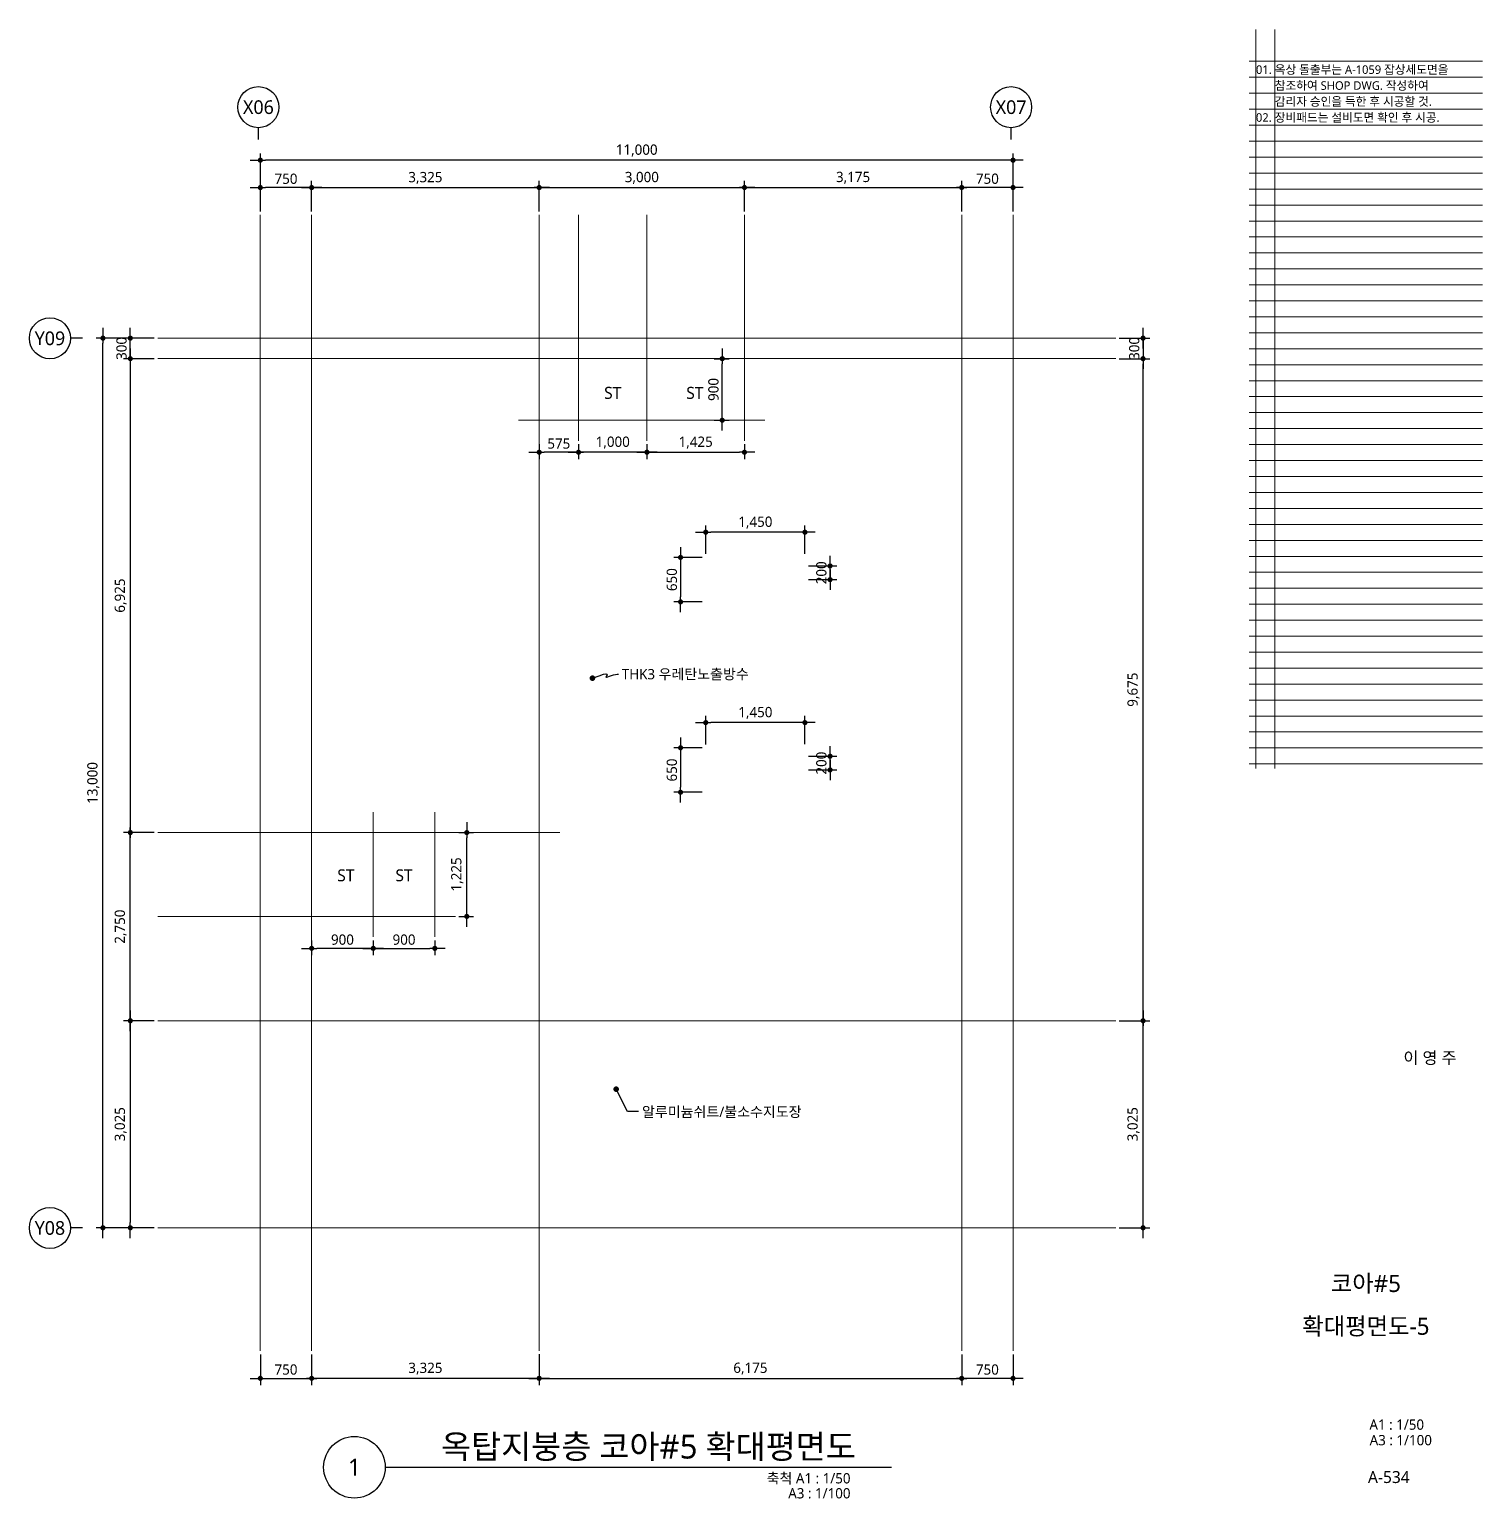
# Model space of a CAD drawing. Header units: millimetres. Extents: x 3320976 to 3527701, y 1183647 to 1243117.
# Drawn here: x 3506464 to 3527701, y 1221647 to 1243117 of the extents above; entities that cross this region are included whole.
import ezdxf
from ezdxf.enums import TextEntityAlignment as Align

# ---------------------------------------------------------------- set-up
doc = ezdxf.new("R2010")
doc.units = ezdxf.units.MM
doc.header["$MEASUREMENT"] = 0
doc.linetypes.add('CEN', pattern=[62, 60, -1, 0, -1])
doc.layers.get('0').update_dxf_attribs({"linetype": 'CONTINUOUS'})
for name, color, linetype, lineweight in [('A-AXIS-BUBL', 7, 'CONTINUOUS', 25), ('A-BORD-TEXT', 3, 'CONTINUOUS', 25), ('A-CNTL', 1, 'CEN', 15), ('A-DIMS', 7, 'CONTINUOUS', 25), ('A-MKXS-LEAD', 7, 'CONTINUOUS', 25), ('A-MKXS-TEXT1', 3, 'CONTINUOUS', 25), ('A-MKXX-NAME', 3, 'CONTINUOUS', 25), ('A-XXXX-SYMB', 7, 'CONTINUOUS', 25), ('A-XXXX-TXT1', 3, 'CONTINUOUS', 25), ('A-XXXX-TXT2', 3, 'CONTINUOUS', 25)]:
    doc.layers.add(name, color=color, linetype=linetype, lineweight=lineweight)
doc.layers.add('A-XXXX-NPLT', color=144, linetype='CONTINUOUS', lineweight=15, plot=False)
doc.styles.add('HY울릉도L', font='')
doc.styles.add('맑은 고딕', font='malgun.ttf')
doc.styles.add('맑은고딕', font='malgun.ttf')
doc.styles.get('HY울릉도L').set_extended_font_data('HYwulM')
doc.dimstyles.new('CDIM', dxfattribs={"dimtxt": 3, "dimasz": 1.5, "dimexe": 2, "dimexo": 1, "dimgap": 1, "dimtad": 1, "dimdec": 0, "dimrnd": 0.5, "dimzin": 0, "dimdsep": 32, "dimlunit": 6, "dimtxsty": 'HY울릉도L', "dimblk1": '_CIDOT', "dimblk2": '_CIDOT', "dimsah": 1, "dimcen": 5.5, "dimclrd": 2, "dimclre": 2, "dimclrt": 7, "dimadec": 0, "dimazin": 0, "dimtfac": 1, "dimtdec": 0, "dimtix": 1, "dimtmove": 2, "dimatfit": 1, "dimldrblk": '_CIDOT', "dimfxl": 1, "dimtolj": 1, "dimtzin": 0, "dimlwd": -1, "dimarcsym": 0})

# ---------------------------------------------------------------- blocks, each defined once
blk = doc.blocks.new('_CIDOT')
at = {"color": 0, "linetype": 'ByBlock'}
blk.add_line((2, 0), (-1, 0), dxfattribs=at)
at = {"color": 0, "linetype": 'ByBlock', "const_width": 0.5}
blk.add_lwpolyline([(-0.25, 0, 1), (0.25, 0, 1)], format="xyb", close=True, dxfattribs=at)
blk = doc.blocks.new('*D534')
at = {"layer": 'A-DIMS', "lineweight": -2, "transparency": 16777216}
for p, q in [((3511489, 1229805), (3511489, 1229588)), ((3512389, 1229805), (3512389, 1229588))]:
    blk.add_line(p, q, dxfattribs=at)
at = {"layer": 'A-DIMS', "transparency": 16777216}
blk.add_line((3511564, 1229688), (3512314, 1229688), dxfattribs=at)
at = {"layer": 'A-DIMS', "transparency": 16777216, "xscale": 75, "yscale": 75, "zscale": 75, "rotation": 180}
blk.add_blockref('_CIDOT', (3511489, 1229688), dxfattribs=at)
at = {"layer": 'A-DIMS', "transparency": 16777216, "xscale": 75, "yscale": 75, "zscale": 75}
blk.add_blockref('_CIDOT', (3512389, 1229688), dxfattribs=at)
at = {"layer": 'A-DIMS', "color": 3, "transparency": 16777216, "insert": (3511939, 1229815), "char_height": 150, "attachment_point": 5, "style": '맑은고딕'}
blk.add_mtext('\\A1;900', dxfattribs=at)
blk = doc.blocks.new('*D535')
at = {"layer": 'A-DIMS', "lineweight": -2, "transparency": 16777216}
for p, q in [((3510589, 1229805), (3510589, 1229588)), ((3511489, 1229805), (3511489, 1229588))]:
    blk.add_line(p, q, dxfattribs=at)
at = {"layer": 'A-DIMS', "transparency": 16777216}
blk.add_line((3511414, 1229688), (3510664, 1229688), dxfattribs=at)
at = {"layer": 'A-DIMS', "transparency": 16777216, "xscale": 75, "yscale": 75, "zscale": 75, "rotation": 180}
blk.add_blockref('_CIDOT', (3510589, 1229688), dxfattribs=at)
at = {"layer": 'A-DIMS', "transparency": 16777216, "xscale": 75, "yscale": 75, "zscale": 75}
blk.add_blockref('_CIDOT', (3511489, 1229688), dxfattribs=at)
at = {"layer": 'A-DIMS', "color": 3, "transparency": 16777216, "insert": (3511039, 1229815), "char_height": 150, "attachment_point": 5, "style": '맑은고딕'}
blk.add_mtext('\\A1;900', dxfattribs=at)
blk = doc.blocks.new('*D536')
at = {"layer": 'A-DIMS', "lineweight": -2, "transparency": 16777216}
for p, q in [((3512739, 1231380), (3512956, 1231380)), ((3512739, 1230155), (3512956, 1230155))]:
    blk.add_line(p, q, dxfattribs=at)
at = {"layer": 'A-DIMS', "transparency": 16777216}
blk.add_line((3512856, 1230230), (3512856, 1231305), dxfattribs=at)
at = {"layer": 'A-DIMS', "transparency": 16777216, "xscale": 75, "yscale": 75, "zscale": 75}
for p, rotation in [((3512856, 1231380), 90), ((3512856, 1230155), 270)]:
    blk.add_blockref('_CIDOT', p, dxfattribs=dict(at, rotation=rotation))
at = {"layer": 'A-DIMS', "color": 3, "transparency": 16777216, "insert": (3512716, 1230768), "char_height": 150, "attachment_point": 5, "rotation": 90, "style": '맑은고딕'}
blk.add_mtext('\\A1;1,225', dxfattribs=at)
blk = doc.blocks.new('*D537')
at = {"layer": 'A-DIMS', "lineweight": -2, "transparency": 16777216}
for p, q in [((3515489, 1237055), (3515489, 1236838)), ((3516914, 1237055), (3516914, 1236838))]:
    blk.add_line(p, q, dxfattribs=at)
at = {"layer": 'A-DIMS', "transparency": 16777216}
blk.add_line((3515564, 1236938), (3516839, 1236938), dxfattribs=at)
at = {"layer": 'A-DIMS', "transparency": 16777216, "xscale": 75, "yscale": 75, "zscale": 75, "rotation": 180}
blk.add_blockref('_CIDOT', (3515489, 1236938), dxfattribs=at)
at = {"layer": 'A-DIMS', "transparency": 16777216, "xscale": 75, "yscale": 75, "zscale": 75}
blk.add_blockref('_CIDOT', (3516914, 1236938), dxfattribs=at)
at = {"layer": 'A-DIMS', "color": 3, "transparency": 16777216, "insert": (3516201, 1237078), "char_height": 150, "attachment_point": 5, "style": '맑은고딕'}
blk.add_mtext('\\A1;1,425', dxfattribs=at)
blk = doc.blocks.new('*D538')
at = {"layer": 'A-DIMS', "lineweight": -2, "transparency": 16777216}
for p, q in [((3514489, 1237055), (3514489, 1236838)), ((3515489, 1237055), (3515489, 1236838))]:
    blk.add_line(p, q, dxfattribs=at)
at = {"layer": 'A-DIMS', "transparency": 16777216}
blk.add_line((3515414, 1236938), (3514564, 1236938), dxfattribs=at)
at = {"layer": 'A-DIMS', "transparency": 16777216, "xscale": 75, "yscale": 75, "zscale": 75, "rotation": 180}
blk.add_blockref('_CIDOT', (3514489, 1236938), dxfattribs=at)
at = {"layer": 'A-DIMS', "transparency": 16777216, "xscale": 75, "yscale": 75, "zscale": 75}
blk.add_blockref('_CIDOT', (3515489, 1236938), dxfattribs=at)
at = {"layer": 'A-DIMS', "color": 3, "transparency": 16777216, "insert": (3514989, 1237078), "char_height": 150, "attachment_point": 5, "style": '맑은고딕'}
blk.add_mtext('\\A1;1,000', dxfattribs=at)
blk = doc.blocks.new('*D539')
at = {"layer": 'A-DIMS', "lineweight": -2, "transparency": 16777216}
for p, q in [((3513914, 1237055), (3513914, 1236838)), ((3514489, 1237055), (3514489, 1236838))]:
    blk.add_line(p, q, dxfattribs=at)
at = {"layer": 'A-DIMS', "transparency": 16777216}
blk.add_line((3514414, 1236938), (3513989, 1236938), dxfattribs=at)
at = {"layer": 'A-DIMS', "transparency": 16777216, "xscale": 75, "yscale": 75, "zscale": 75, "rotation": 180}
blk.add_blockref('_CIDOT', (3513914, 1236938), dxfattribs=at)
at = {"layer": 'A-DIMS', "transparency": 16777216, "xscale": 75, "yscale": 75, "zscale": 75}
blk.add_blockref('_CIDOT', (3514489, 1236938), dxfattribs=at)
at = {"layer": 'A-DIMS', "color": 3, "transparency": 16777216, "insert": (3514201, 1237064), "char_height": 150, "attachment_point": 5, "style": '맑은고딕'}
blk.add_mtext('\\A1;575', dxfattribs=at)
blk = doc.blocks.new('*D540')
at = {"layer": 'A-DIMS', "lineweight": -2, "transparency": 16777216}
for p, q in [((3516471, 1238305), (3516689, 1238305)), ((3516471, 1237405), (3516689, 1237405))]:
    blk.add_line(p, q, dxfattribs=at)
at = {"layer": 'A-DIMS', "transparency": 16777216}
blk.add_line((3516589, 1237480), (3516589, 1238230), dxfattribs=at)
at = {"layer": 'A-DIMS', "transparency": 16777216, "xscale": 75, "yscale": 75, "zscale": 75}
for p, rotation in [((3516589, 1238305), 90), ((3516589, 1237405), 270)]:
    blk.add_blockref('_CIDOT', p, dxfattribs=dict(at, rotation=rotation))
at = {"layer": 'A-DIMS', "color": 3, "transparency": 16777216, "insert": (3516461, 1237855), "char_height": 150, "attachment_point": 5, "rotation": 90, "style": '맑은고딕'}
blk.add_mtext('\\A1;900', dxfattribs=at)
blk = doc.blocks.new('*D548')
at = {"layer": 'A-DIMS', "lineweight": -2, "transparency": 16777216}
for p, q in [((3509839, 1240455), (3509839, 1241305)), ((3520839, 1240455), (3520839, 1241305))]:
    blk.add_line(p, q, dxfattribs=at)
at = {"layer": 'A-DIMS', "transparency": 16777216}
blk.add_line((3520764, 1241205), (3509914, 1241205), dxfattribs=at)
at = {"layer": 'A-DIMS', "transparency": 16777216, "xscale": 75, "yscale": 75, "zscale": 75, "rotation": 180}
blk.add_blockref('_CIDOT', (3509839, 1241205), dxfattribs=at)
at = {"layer": 'A-DIMS', "transparency": 16777216, "xscale": 75, "yscale": 75, "zscale": 75}
blk.add_blockref('_CIDOT', (3520839, 1241205), dxfattribs=at)
at = {"layer": 'A-DIMS', "color": 3, "transparency": 16777216, "insert": (3515339, 1241346), "char_height": 150, "attachment_point": 5, "style": '맑은고딕'}
blk.add_mtext('\\A1;11,000', dxfattribs=at)
blk = doc.blocks.new('*D549')
at = {"layer": 'A-DIMS', "lineweight": -2, "transparency": 16777216}
for p, q in [((3509839, 1240455), (3509839, 1240905)), ((3510589, 1240455), (3510589, 1240905))]:
    blk.add_line(p, q, dxfattribs=at)
at = {"layer": 'A-DIMS', "transparency": 16777216}
blk.add_line((3510514, 1240805), (3509914, 1240805), dxfattribs=at)
at = {"layer": 'A-DIMS', "transparency": 16777216, "xscale": 75, "yscale": 75, "zscale": 75, "rotation": 180}
blk.add_blockref('_CIDOT', (3509839, 1240805), dxfattribs=at)
at = {"layer": 'A-DIMS', "transparency": 16777216, "xscale": 75, "yscale": 75, "zscale": 75}
blk.add_blockref('_CIDOT', (3510589, 1240805), dxfattribs=at)
at = {"layer": 'A-DIMS', "color": 3, "transparency": 16777216, "insert": (3510214, 1240933), "char_height": 150, "attachment_point": 5, "style": '맑은고딕'}
blk.add_mtext('\\A1;750', dxfattribs=at)
blk = doc.blocks.new('*D550')
at = {"layer": 'A-DIMS', "lineweight": -2, "transparency": 16777216}
for p, q in [((3508289, 1238605), (3507439, 1238605)), ((3508289, 1225605), (3507439, 1225605))]:
    blk.add_line(p, q, dxfattribs=at)
at = {"layer": 'A-DIMS', "transparency": 16777216}
blk.add_line((3507539, 1225680), (3507539, 1238530), dxfattribs=at)
at = {"layer": 'A-DIMS', "transparency": 16777216, "xscale": 75, "yscale": 75, "zscale": 75}
for p, rotation in [((3507539, 1238605), 90), ((3507539, 1225605), 270)]:
    blk.add_blockref('_CIDOT', p, dxfattribs=dict(at, rotation=rotation))
at = {"layer": 'A-DIMS', "color": 3, "transparency": 16777216, "insert": (3507398, 1232105), "char_height": 150, "attachment_point": 5, "rotation": 90, "style": '맑은고딕'}
blk.add_mtext('\\A1;13,000', dxfattribs=at)
blk = doc.blocks.new('*D551')
at = {"layer": 'A-DIMS', "lineweight": -2, "transparency": 16777216}
for p, q in [((3508289, 1238605), (3507839, 1238605)), ((3508289, 1238305), (3507839, 1238305))]:
    blk.add_line(p, q, dxfattribs=at)
at = {"layer": 'A-DIMS', "transparency": 16777216}
for p, q in [((3507939, 1238680), (3507939, 1238755)), ((3507939, 1238305), (3507939, 1238605)), ((3507939, 1238230), (3507939, 1238155))]:
    blk.add_line(p, q, dxfattribs=at)
at = {"layer": 'A-DIMS', "transparency": 16777216, "xscale": 75, "yscale": 75, "zscale": 75}
for p, rotation in [((3507939, 1238605), 270), ((3507939, 1238305), 90)]:
    blk.add_blockref('_CIDOT', p, dxfattribs=dict(at, rotation=rotation))
at = {"layer": 'A-DIMS', "color": 3, "transparency": 16777216, "insert": (3507811, 1238455), "char_height": 150, "attachment_point": 5, "rotation": 90, "style": '맑은고딕'}
blk.add_mtext('\\A1;300', dxfattribs=at)
blk = doc.blocks.new('*D552')
at = {"layer": 'A-DIMS', "lineweight": -2, "transparency": 16777216}
for p, q in [((3522389, 1238305), (3522839, 1238305)), ((3522389, 1228630), (3522839, 1228630))]:
    blk.add_line(p, q, dxfattribs=at)
at = {"layer": 'A-DIMS', "transparency": 16777216}
blk.add_line((3522739, 1228705), (3522739, 1238230), dxfattribs=at)
at = {"layer": 'A-DIMS', "transparency": 16777216, "xscale": 75, "yscale": 75, "zscale": 75}
for p, rotation in [((3522739, 1238305), 90), ((3522739, 1228630), 270)]:
    blk.add_blockref('_CIDOT', p, dxfattribs=dict(at, rotation=rotation))
at = {"layer": 'A-DIMS', "color": 3, "transparency": 16777216, "insert": (3522599, 1233468), "char_height": 150, "attachment_point": 5, "rotation": 90, "style": '맑은고딕'}
blk.add_mtext('\\A1;9,675', dxfattribs=at)
blk = doc.blocks.new('*D553')
at = {"layer": 'A-DIMS', "lineweight": -2, "transparency": 16777216}
for p, q in [((3522389, 1228630), (3522839, 1228630)), ((3522389, 1225605), (3522839, 1225605))]:
    blk.add_line(p, q, dxfattribs=at)
at = {"layer": 'A-DIMS', "transparency": 16777216}
blk.add_line((3522739, 1225680), (3522739, 1228555), dxfattribs=at)
at = {"layer": 'A-DIMS', "transparency": 16777216, "xscale": 75, "yscale": 75, "zscale": 75}
for p, rotation in [((3522739, 1228630), 90), ((3522739, 1225605), 270)]:
    blk.add_blockref('_CIDOT', p, dxfattribs=dict(at, rotation=rotation))
at = {"layer": 'A-DIMS', "color": 3, "transparency": 16777216, "insert": (3522599, 1227118), "char_height": 150, "attachment_point": 5, "rotation": 90, "style": '맑은고딕'}
blk.add_mtext('\\A1;3,025', dxfattribs=at)
blk = doc.blocks.new('*D554')
at = {"layer": 'A-DIMS', "lineweight": -2, "transparency": 16777216}
for p, q in [((3520089, 1223755), (3520089, 1223305)), ((3520839, 1223755), (3520839, 1223305))]:
    blk.add_line(p, q, dxfattribs=at)
at = {"layer": 'A-DIMS', "transparency": 16777216}
blk.add_line((3520764, 1223405), (3520164, 1223405), dxfattribs=at)
at = {"layer": 'A-DIMS', "transparency": 16777216, "xscale": 75, "yscale": 75, "zscale": 75, "rotation": 180}
blk.add_blockref('_CIDOT', (3520089, 1223405), dxfattribs=at)
at = {"layer": 'A-DIMS', "transparency": 16777216, "xscale": 75, "yscale": 75, "zscale": 75}
blk.add_blockref('_CIDOT', (3520839, 1223405), dxfattribs=at)
at = {"layer": 'A-DIMS', "color": 3, "transparency": 16777216, "insert": (3520464, 1223533), "char_height": 150, "attachment_point": 5, "style": '맑은고딕'}
blk.add_mtext('\\A1;750', dxfattribs=at)
blk = doc.blocks.new('*D555')
at = {"layer": 'A-DIMS', "lineweight": -2, "transparency": 16777216}
for p, q in [((3509839, 1223755), (3509839, 1223305)), ((3510589, 1223755), (3510589, 1223305))]:
    blk.add_line(p, q, dxfattribs=at)
at = {"layer": 'A-DIMS', "transparency": 16777216}
blk.add_line((3509914, 1223405), (3510514, 1223405), dxfattribs=at)
at = {"layer": 'A-DIMS', "transparency": 16777216, "xscale": 75, "yscale": 75, "zscale": 75, "rotation": 180}
blk.add_blockref('_CIDOT', (3509839, 1223405), dxfattribs=at)
at = {"layer": 'A-DIMS', "transparency": 16777216, "xscale": 75, "yscale": 75, "zscale": 75}
blk.add_blockref('_CIDOT', (3510589, 1223405), dxfattribs=at)
at = {"layer": 'A-DIMS', "color": 3, "transparency": 16777216, "insert": (3510214, 1223533), "char_height": 150, "attachment_point": 5, "style": '맑은고딕'}
blk.add_mtext('\\A1;750', dxfattribs=at)
blk = doc.blocks.new('*D556')
at = {"layer": 'A-DIMS', "lineweight": -2, "transparency": 16777216}
for p, q in [((3510589, 1223755), (3510589, 1223305)), ((3513914, 1223756), (3513914, 1223305))]:
    blk.add_line(p, q, dxfattribs=at)
at = {"layer": 'A-DIMS', "transparency": 16777216}
blk.add_line((3513839, 1223405), (3510664, 1223405), dxfattribs=at)
at = {"layer": 'A-DIMS', "transparency": 16777216, "xscale": 75, "yscale": 75, "zscale": 75, "rotation": 180}
blk.add_blockref('_CIDOT', (3510589, 1223405), dxfattribs=at)
at = {"layer": 'A-DIMS', "transparency": 16777216, "xscale": 75, "yscale": 75, "zscale": 75}
blk.add_blockref('_CIDOT', (3513914, 1223405), dxfattribs=at)
at = {"layer": 'A-DIMS', "color": 3, "transparency": 16777216, "insert": (3512251, 1223545), "char_height": 150, "attachment_point": 5, "style": '맑은고딕'}
blk.add_mtext('\\A1;3,325', dxfattribs=at)
blk = doc.blocks.new('*D557')
at = {"layer": 'A-DIMS', "lineweight": -2, "transparency": 16777216}
for p, q in [((3522389, 1238605), (3522839, 1238605)), ((3522389, 1238305), (3522839, 1238305))]:
    blk.add_line(p, q, dxfattribs=at)
at = {"layer": 'A-DIMS', "transparency": 16777216}
for p, q in [((3522739, 1238680), (3522739, 1238755)), ((3522739, 1238605), (3522739, 1238305)), ((3522739, 1238230), (3522739, 1238155))]:
    blk.add_line(p, q, dxfattribs=at)
at = {"layer": 'A-DIMS', "transparency": 16777216, "xscale": 75, "yscale": 75, "zscale": 75}
for p, rotation in [((3522739, 1238605), 270), ((3522739, 1238305), 90)]:
    blk.add_blockref('_CIDOT', p, dxfattribs=dict(at, rotation=rotation))
at = {"layer": 'A-DIMS', "color": 3, "transparency": 16777216, "insert": (3522611, 1238455), "char_height": 150, "attachment_point": 5, "rotation": 90, "style": '맑은고딕'}
blk.add_mtext('\\A1;300', dxfattribs=at)
blk = doc.blocks.new('*D558')
at = {"layer": 'A-DIMS', "lineweight": -2, "transparency": 16777216}
for p, q in [((3520089, 1240455), (3520089, 1240906)), ((3520839, 1240455), (3520839, 1240906))]:
    blk.add_line(p, q, dxfattribs=at)
at = {"layer": 'A-DIMS', "transparency": 16777216}
blk.add_line((3520764, 1240806), (3520164, 1240806), dxfattribs=at)
at = {"layer": 'A-DIMS', "transparency": 16777216, "xscale": 75, "yscale": 75, "zscale": 75, "rotation": 180}
blk.add_blockref('_CIDOT', (3520089, 1240806), dxfattribs=at)
at = {"layer": 'A-DIMS', "transparency": 16777216, "xscale": 75, "yscale": 75, "zscale": 75}
blk.add_blockref('_CIDOT', (3520839, 1240806), dxfattribs=at)
at = {"layer": 'A-DIMS', "color": 3, "transparency": 16777216, "insert": (3520464, 1240934), "char_height": 150, "attachment_point": 5, "style": '맑은고딕'}
blk.add_mtext('\\A1;750', dxfattribs=at)
blk = doc.blocks.new('*D559')
at = {"layer": 'A-DIMS', "lineweight": -2, "transparency": 16777216}
for p, q in [((3516914, 1240455), (3516914, 1240906)), ((3520089, 1240455), (3520089, 1240906))]:
    blk.add_line(p, q, dxfattribs=at)
at = {"layer": 'A-DIMS', "transparency": 16777216}
blk.add_line((3516989, 1240806), (3520014, 1240806), dxfattribs=at)
at = {"layer": 'A-DIMS', "transparency": 16777216, "xscale": 75, "yscale": 75, "zscale": 75, "rotation": 180}
blk.add_blockref('_CIDOT', (3516914, 1240806), dxfattribs=at)
at = {"layer": 'A-DIMS', "transparency": 16777216, "xscale": 75, "yscale": 75, "zscale": 75}
blk.add_blockref('_CIDOT', (3520089, 1240806), dxfattribs=at)
at = {"layer": 'A-DIMS', "color": 3, "transparency": 16777216, "insert": (3518501, 1240947), "char_height": 150, "attachment_point": 5, "style": '맑은고딕'}
blk.add_mtext('\\A1;3,175', dxfattribs=at)
blk = doc.blocks.new('*D560')
at = {"layer": 'A-DIMS', "lineweight": -2, "transparency": 16777216}
for p, q in [((3510589, 1240455), (3510589, 1240905)), ((3513914, 1240455), (3513914, 1240905))]:
    blk.add_line(p, q, dxfattribs=at)
at = {"layer": 'A-DIMS', "transparency": 16777216}
blk.add_line((3510664, 1240805), (3513839, 1240805), dxfattribs=at)
at = {"layer": 'A-DIMS', "transparency": 16777216, "xscale": 75, "yscale": 75, "zscale": 75, "rotation": 180}
blk.add_blockref('_CIDOT', (3510589, 1240805), dxfattribs=at)
at = {"layer": 'A-DIMS', "transparency": 16777216, "xscale": 75, "yscale": 75, "zscale": 75}
blk.add_blockref('_CIDOT', (3513914, 1240805), dxfattribs=at)
at = {"layer": 'A-DIMS', "color": 3, "transparency": 16777216, "insert": (3512251, 1240945), "char_height": 150, "attachment_point": 5, "style": '맑은고딕'}
blk.add_mtext('\\A1;3,325', dxfattribs=at)
blk = doc.blocks.new('*D561')
at = {"layer": 'A-DIMS', "lineweight": -2, "transparency": 16777216}
for p, q in [((3513914, 1240455), (3513914, 1240906)), ((3516914, 1240456), (3516914, 1240906))]:
    blk.add_line(p, q, dxfattribs=at)
at = {"layer": 'A-DIMS', "transparency": 16777216}
blk.add_line((3513989, 1240806), (3516839, 1240806), dxfattribs=at)
at = {"layer": 'A-DIMS', "transparency": 16777216, "xscale": 75, "yscale": 75, "zscale": 75, "rotation": 180}
blk.add_blockref('_CIDOT', (3513914, 1240806), dxfattribs=at)
at = {"layer": 'A-DIMS', "transparency": 16777216, "xscale": 75, "yscale": 75, "zscale": 75}
blk.add_blockref('_CIDOT', (3516914, 1240806), dxfattribs=at)
at = {"layer": 'A-DIMS', "color": 3, "transparency": 16777216, "insert": (3515414, 1240946), "char_height": 150, "attachment_point": 5, "style": '맑은고딕'}
blk.add_mtext('\\A1;3,000', dxfattribs=at)
blk = doc.blocks.new('*D562')
at = {"layer": 'A-DIMS', "lineweight": -2, "transparency": 16777216}
for p, q in [((3508289, 1238305), (3507839, 1238305)), ((3508289, 1231380), (3507839, 1231380))]:
    blk.add_line(p, q, dxfattribs=at)
at = {"layer": 'A-DIMS', "transparency": 16777216}
blk.add_line((3507939, 1238230), (3507939, 1231455), dxfattribs=at)
at = {"layer": 'A-DIMS', "transparency": 16777216, "xscale": 75, "yscale": 75, "zscale": 75}
for p, rotation in [((3507939, 1238305), 90), ((3507939, 1231380), 270)]:
    blk.add_blockref('_CIDOT', p, dxfattribs=dict(at, rotation=rotation))
at = {"layer": 'A-DIMS', "color": 3, "transparency": 16777216, "insert": (3507799, 1234843), "char_height": 150, "attachment_point": 5, "rotation": 90, "style": '맑은고딕'}
blk.add_mtext('\\A1;6,925', dxfattribs=at)
blk = doc.blocks.new('*D563')
at = {"layer": 'A-DIMS', "lineweight": -2, "transparency": 16777216}
for p, q in [((3508289, 1228630), (3507839, 1228630)), ((3508289, 1225605), (3507839, 1225605))]:
    blk.add_line(p, q, dxfattribs=at)
at = {"layer": 'A-DIMS', "transparency": 16777216}
blk.add_line((3507939, 1228555), (3507939, 1225680), dxfattribs=at)
at = {"layer": 'A-DIMS', "transparency": 16777216, "xscale": 75, "yscale": 75, "zscale": 75}
for p, rotation in [((3507939, 1228630), 90), ((3507939, 1225605), 270)]:
    blk.add_blockref('_CIDOT', p, dxfattribs=dict(at, rotation=rotation))
at = {"layer": 'A-DIMS', "color": 3, "transparency": 16777216, "insert": (3507799, 1227118), "char_height": 150, "attachment_point": 5, "rotation": 90, "style": '맑은고딕'}
blk.add_mtext('\\A1;3,025', dxfattribs=at)
blk = doc.blocks.new('*D564')
at = {"layer": 'A-DIMS', "lineweight": -2, "transparency": 16777216}
for p, q in [((3508289, 1231380), (3507839, 1231380)), ((3508289, 1228630), (3507839, 1228630))]:
    blk.add_line(p, q, dxfattribs=at)
at = {"layer": 'A-DIMS', "transparency": 16777216}
blk.add_line((3507939, 1228705), (3507939, 1231305), dxfattribs=at)
at = {"layer": 'A-DIMS', "transparency": 16777216, "xscale": 75, "yscale": 75, "zscale": 75}
for p, rotation in [((3507939, 1231380), 90), ((3507939, 1228630), 270)]:
    blk.add_blockref('_CIDOT', p, dxfattribs=dict(at, rotation=rotation))
at = {"layer": 'A-DIMS', "color": 3, "transparency": 16777216, "insert": (3507799, 1230005), "char_height": 150, "attachment_point": 5, "rotation": 90, "style": '맑은고딕'}
blk.add_mtext('\\A1;2,750', dxfattribs=at)
blk = doc.blocks.new('*D565')
at = {"layer": 'A-DIMS', "lineweight": -2, "transparency": 16777216}
for p, q in [((3513914, 1223756), (3513914, 1223305)), ((3520089, 1223755), (3520089, 1223305))]:
    blk.add_line(p, q, dxfattribs=at)
at = {"layer": 'A-DIMS', "transparency": 16777216}
blk.add_line((3513989, 1223405), (3520014, 1223405), dxfattribs=at)
at = {"layer": 'A-DIMS', "transparency": 16777216, "xscale": 75, "yscale": 75, "zscale": 75, "rotation": 180}
blk.add_blockref('_CIDOT', (3513914, 1223405), dxfattribs=at)
at = {"layer": 'A-DIMS', "transparency": 16777216, "xscale": 75, "yscale": 75, "zscale": 75}
blk.add_blockref('_CIDOT', (3520089, 1223405), dxfattribs=at)
at = {"layer": 'A-DIMS', "color": 3, "transparency": 16777216, "insert": (3517001, 1223546), "char_height": 150, "attachment_point": 5, "style": '맑은고딕'}
blk.add_mtext('\\A1;6,175', dxfattribs=at)
blk = doc.blocks.new('*D616')
at = {"layer": 'A-DIMS', "lineweight": -2, "transparency": 16777216}
for p, q in [((3516348, 1235451), (3516348, 1235869)), ((3517798, 1235451), (3517798, 1235869))]:
    blk.add_line(p, q, dxfattribs=at)
at = {"layer": 'A-DIMS', "transparency": 16777216}
blk.add_line((3517723, 1235769), (3516423, 1235769), dxfattribs=at)
at = {"layer": 'A-DIMS', "transparency": 16777216, "xscale": 75, "yscale": 75, "zscale": 75, "rotation": 180}
blk.add_blockref('_CIDOT', (3516348, 1235769), dxfattribs=at)
at = {"layer": 'A-DIMS', "transparency": 16777216, "xscale": 75, "yscale": 75, "zscale": 75}
blk.add_blockref('_CIDOT', (3517798, 1235769), dxfattribs=at)
at = {"layer": 'A-DIMS', "color": 3, "transparency": 16777216, "insert": (3517073, 1235909), "char_height": 150, "attachment_point": 5, "style": '맑은고딕'}
blk.add_mtext('\\A1;1,450', dxfattribs=at)
blk = doc.blocks.new('*D617')
at = {"layer": 'A-DIMS', "lineweight": -2, "transparency": 16777216}
for p, q in [((3516298, 1235401), (3515880, 1235401)), ((3516298, 1234751), (3515880, 1234751))]:
    blk.add_line(p, q, dxfattribs=at)
at = {"layer": 'A-DIMS', "transparency": 16777216}
blk.add_line((3515980, 1235326), (3515980, 1234826), dxfattribs=at)
at = {"layer": 'A-DIMS', "transparency": 16777216, "xscale": 75, "yscale": 75, "zscale": 75}
for p, rotation in [((3515980, 1235401), 90), ((3515980, 1234751), 270)]:
    blk.add_blockref('_CIDOT', p, dxfattribs=dict(at, rotation=rotation))
at = {"layer": 'A-DIMS', "color": 3, "transparency": 16777216, "insert": (3515853, 1235076), "char_height": 150, "attachment_point": 5, "rotation": 90, "style": '맑은고딕'}
blk.add_mtext('\\A1;650', dxfattribs=at)
blk = doc.blocks.new('*D618')
at = {"layer": 'A-DIMS', "transparency": 16777216}
for p, q in [((3518165, 1235351), (3518165, 1235426)), ((3518165, 1235076), (3518165, 1235276)), ((3518165, 1235001), (3518165, 1234926))]:
    blk.add_line(p, q, dxfattribs=at)
at = {"layer": 'A-DIMS', "lineweight": -2, "transparency": 16777216}
for p, q in [((3517848, 1235276), (3518265, 1235276)), ((3517848, 1235076), (3518265, 1235076))]:
    blk.add_line(p, q, dxfattribs=at)
at = {"layer": 'A-DIMS', "transparency": 16777216, "xscale": 75, "yscale": 75, "zscale": 75}
for p, rotation in [((3518165, 1235276), 270), ((3518165, 1235076), 90)]:
    blk.add_blockref('_CIDOT', p, dxfattribs=dict(at, rotation=rotation))
at = {"layer": 'A-DIMS', "color": 3, "transparency": 16777216, "insert": (3518038, 1235176), "char_height": 150, "attachment_point": 5, "rotation": 90, "style": '맑은고딕'}
blk.add_mtext('\\A1;200', dxfattribs=at)
blk = doc.blocks.new('*D619')
at = {"layer": 'A-DIMS', "lineweight": -2, "transparency": 16777216}
for p, q in [((3516348, 1232669), (3516348, 1233087)), ((3517798, 1232670), (3517798, 1233087))]:
    blk.add_line(p, q, dxfattribs=at)
at = {"layer": 'A-DIMS', "transparency": 16777216}
blk.add_line((3517723, 1232987), (3516423, 1232987), dxfattribs=at)
at = {"layer": 'A-DIMS', "transparency": 16777216, "xscale": 75, "yscale": 75, "zscale": 75, "rotation": 180}
blk.add_blockref('_CIDOT', (3516348, 1232987), dxfattribs=at)
at = {"layer": 'A-DIMS', "transparency": 16777216, "xscale": 75, "yscale": 75, "zscale": 75}
blk.add_blockref('_CIDOT', (3517798, 1232987), dxfattribs=at)
at = {"layer": 'A-DIMS', "color": 3, "transparency": 16777216, "insert": (3517073, 1233127), "char_height": 150, "attachment_point": 5, "style": '맑은고딕'}
blk.add_mtext('\\A1;1,450', dxfattribs=at)
blk = doc.blocks.new('*D620')
at = {"layer": 'A-DIMS', "lineweight": -2, "transparency": 16777216}
for p, q in [((3516298, 1232619), (3515880, 1232619)), ((3516298, 1231969), (3515880, 1231969))]:
    blk.add_line(p, q, dxfattribs=at)
at = {"layer": 'A-DIMS', "transparency": 16777216}
blk.add_line((3515980, 1232544), (3515980, 1232044), dxfattribs=at)
at = {"layer": 'A-DIMS', "transparency": 16777216, "xscale": 75, "yscale": 75, "zscale": 75}
for p, rotation in [((3515980, 1232619), 90), ((3515980, 1231969), 270)]:
    blk.add_blockref('_CIDOT', p, dxfattribs=dict(at, rotation=rotation))
at = {"layer": 'A-DIMS', "color": 3, "transparency": 16777216, "insert": (3515853, 1232294), "char_height": 150, "attachment_point": 5, "rotation": 90, "style": '맑은고딕'}
blk.add_mtext('\\A1;650', dxfattribs=at)
blk = doc.blocks.new('*D621')
at = {"layer": 'A-DIMS', "transparency": 16777216}
for p, q in [((3518165, 1232570), (3518165, 1232645)), ((3518165, 1232295), (3518165, 1232495)), ((3518165, 1232220), (3518165, 1232145))]:
    blk.add_line(p, q, dxfattribs=at)
at = {"layer": 'A-DIMS', "lineweight": -2, "transparency": 16777216}
for p, q in [((3517848, 1232495), (3518265, 1232495)), ((3517848, 1232295), (3518265, 1232295))]:
    blk.add_line(p, q, dxfattribs=at)
at = {"layer": 'A-DIMS', "transparency": 16777216, "xscale": 75, "yscale": 75, "zscale": 75}
for p, rotation in [((3518165, 1232495), 270), ((3518165, 1232295), 90)]:
    blk.add_blockref('_CIDOT', p, dxfattribs=dict(at, rotation=rotation))
at = {"layer": 'A-DIMS', "color": 3, "transparency": 16777216, "insert": (3518038, 1232395), "char_height": 150, "attachment_point": 5, "rotation": 90, "style": '맑은고딕'}
blk.add_mtext('\\A1;200', dxfattribs=at)
blk = doc.blocks.new('NOTE(220317)')
at = {"layer": 'A-XXXX-NPLT'}
for p, q in [((1010649.8, 179732.7), (1010649.8, 175412.7)), ((1010759.8, 179732.7), (1010759.8, 175412.7)), ((1010609.8, 179546.1), (1011974.8, 179546.1)), ((1010609.8, 179452.7), (1011974.8, 179452.7)), ((1010609.8, 179359.4), (1011974.8, 179359.4)), ((1010609.8, 179266.1), (1011974.8, 179266.1)), ((1010609.8, 179172.7), (1011974.8, 179172.7)), ((1010609.8, 179079.4), (1011974.8, 179079.4)), ((1010609.8, 178986.1), (1011974.8, 178986.1)), ((1010609.8, 178892.7), (1011974.8, 178892.7)), ((1010609.8, 178799.4), (1011974.8, 178799.4)), ((1010609.8, 178706.1), (1011974.8, 178706.1)), ((1010609.8, 178612.7), (1011974.8, 178612.7)), ((1010609.8, 178519.4), (1011974.8, 178519.4)), ((1010609.8, 178426.1), (1011974.8, 178426.1)), ((1010609.8, 178332.7), (1011974.8, 178332.7)), ((1010609.8, 178239.4), (1011974.8, 178239.4)), ((1010609.8, 178146.1), (1011974.8, 178146.1)), ((1010609.8, 178052.7), (1011974.8, 178052.7)), ((1010609.8, 177959.4), (1011974.8, 177959.4)), ((1010609.8, 177866.1), (1011974.8, 177866.1)), ((1010609.8, 177772.7), (1011974.8, 177772.7)), ((1010609.8, 177679.4), (1011974.8, 177679.4)), ((1010609.8, 177586.1), (1011974.8, 177586.1)), ((1010609.8, 177492.7), (1011974.8, 177492.7)), ((1010609.8, 177399.4), (1011974.8, 177399.4)), ((1010609.8, 177306.1), (1011974.8, 177306.1)), ((1010609.8, 177212.7), (1011974.8, 177212.7)), ((1010609.8, 177119.4), (1011974.8, 177119.4)), ((1010609.8, 177026.1), (1011974.8, 177026.1)), ((1010609.8, 176932.7), (1011974.8, 176932.7)), ((1010609.8, 176839.4), (1011974.8, 176839.4)), ((1010609.8, 176746.1), (1011974.8, 176746.1)), ((1010609.8, 176652.7), (1011974.8, 176652.7)), ((1010609.8, 176559.4), (1011974.8, 176559.4)), ((1010609.8, 176466.1), (1011974.8, 176466.1)), ((1010609.8, 176372.7), (1011974.8, 176372.7)), ((1010609.8, 176279.4), (1011974.8, 176279.4)), ((1010609.8, 176186.1), (1011974.8, 176186.1)), ((1010609.8, 176092.7), (1011974.8, 176092.7)), ((1010609.8, 175999.4), (1011974.8, 175999.4)), ((1010609.8, 175906.1), (1011974.8, 175906.1)), ((1010609.8, 175812.7), (1011974.8, 175812.7)), ((1010609.8, 175719.4), (1011974.8, 175719.4)), ((1010609.8, 175626.1), (1011974.8, 175626.1)), ((1010609.8, 175532.7), (1011974.8, 175532.7)), ((1010609.8, 175439.4), (1011974.8, 175439.4))]:
    blk.add_line(p, q, dxfattribs=at)
blk = doc.blocks.new('NOTE_확대평면도_1')
at = {"layer": 'A-XXXX-TXT2', "style": '맑은 고딕'}
for s, p in [('01.', (7576.5, 4901.4)), ('옥상 돌출부는 A-1059 잡상세도면을', (7631.5, 4901.4)), ('참조하여 SHOP DWG. 작성하여', (7631.5, 4854.8)), ('감리자 승인을 득한 후 시공할 것.', (7631.5, 4808.1)), ('02.', (7576.5, 4761.4)), ('장비패드는 설비도면 확인 후 시공.', (7631.5, 4761.4))]:
    blk.add_text(s, height=25, dxfattribs=at).set_placement(p, align=Align.MIDDLE_LEFT)

msp = doc.modelspace()

# ---------------------------------------------------------------- linework, layer by layer
at = {"layer": 'A-AXIS-BUBL', "ltscale": 0.2}
for p, q in [((3509813.8, 1241505.4), (3509813.8, 1241680.4)), ((3520813.8, 1241505.4), (3520813.8, 1241680.4)), ((3507238.8, 1238605.4), (3507063.8, 1238605.4)), ((3507238.8, 1225605.4), (3507063.8, 1225605.4))]:
    msp.add_line(p, q, dxfattribs=at)
for centre in [(3509810.9, 1241980.4), (3520810.9, 1241980.4), (3506763.8, 1238602.5), (3506763.8, 1225602.5)]:
    msp.add_circle(centre, 300, dxfattribs=at)
at = {"layer": 'A-CNTL'}
for p, q in [((3509838.8, 1223804.8), (3509838.8, 1240404.8)), ((3510588.8, 1223804.8), (3510588.8, 1240404.8)), ((3513913.8, 1223805.4), (3513913.8, 1240404.8)), ((3514488.8, 1237105.4), (3514488.8, 1240404.8)), ((3515488.8, 1237105.4), (3515488.8, 1240404.8)), ((3516913.8, 1237105.4), (3516913.8, 1240404.8)), ((3520088.8, 1223804.8), (3520088.8, 1240404.8)), ((3520838.8, 1223805.4), (3520838.8, 1240405.4)), ((3508338.8, 1238605.4), (3522338.8, 1238605.4)), ((3508338.8, 1238305.4), (3522338.8, 1238305.4)), ((3513613.8, 1237405.4), (3517213.8, 1237405.4)), ((3511488.8, 1229855.4), (3511488.8, 1231680.4)), ((3512388.8, 1229855.4), (3512388.8, 1231680.4)), ((3508338.8, 1231380.4), (3514213.8, 1231380.4)), ((3508338.8, 1230155.4), (3512688.8, 1230155.4)), ((3508338.8, 1228630.4), (3522338.8, 1228630.4)), ((3508338.8, 1225605.4), (3522338.8, 1225605.4))]:
    msp.add_line(p, q, dxfattribs=at)
at = {"layer": 'A-MKXS-LEAD', "const_width": 40}
for points in [[(3514671.3, 1233638.1, 1), (3514712.8, 1233634, 1)], [(3515018.1, 1227628.3, -1), (3515059.5, 1227632.5, -1)]]:
    msp.add_lwpolyline(points, format="xyb", close=True, dxfattribs=at)
at = {"layer": 'A-MKXS-LEAD'}
for points in [[(3514691.2, 1233635.7), (3514789, 1233672.6), (3514852.7, 1233692.5), (3514888.9, 1233698.9), (3514904.3, 1233695.4), (3514905.5, 1233685.5), (3514899, 1233672.7), (3514891.5, 1233660.5), (3514889.5, 1233652.5), (3514898.2, 1233651.2), (3514916.3, 1233655.5), (3514941.1, 1233663.8), (3514970, 1233673.9), (3515000.2, 1233684), (3515029, 1233692.1), (3515053.7, 1233696.4), (3515071.6, 1233695)], [(3515366.9, 1227302.3), (3515202.8, 1227302.3), (3515202.8, 1227302.3), (3515038.8, 1227630.4), (3515038.8, 1227630.4)]]:
    msp.add_lwpolyline(points, dxfattribs=at)
at = {"layer": 'A-XXXX-SYMB'}
msp.add_line((3511663.8, 1222105.4), (3519063.8, 1222105.4), dxfattribs=at)
msp.add_circle((3511213.8, 1222105.4), 450, dxfattribs=at)

# ---------------------------------------------------------------- block references
for name, p, xscale, yscale, zscale in [('NOTE(220317)', (997764.3, 793784.8), 2.499999981306344, 2.499999981306344, 2.499999981306344), ('NOTE_확대평면도_1', (3486506.3, 1218022.1), 4.999999962612687, 4.999999962612687, 4.999999962612687)]:
    msp.add_blockref(name, p, dxfattribs=dict(xscale=xscale, yscale=yscale, zscale=zscale))

# ---------------------------------------------------------------- texts
at = {"layer": 'A-BORD-TEXT', "style": '맑은고딕'}
for s, height, p in [('이 영 주', 175, (3527320.6, 1228001.5)), ('A1 : 1/50', 150, (3526845.7, 1222653.9)), ('A3 : 1/100', 150, (3526960.7, 1222427.1)), ('A-534', 175, (3526636, 1221875.3))]:
    msp.add_text(s, height=height, dxfattribs=at).set_placement(p, align=Align.RIGHT)
for s, p in [('코아#5', (3525995, 1224791.7)), ('확대평면도-5', (3525995, 1224166.7))]:
    msp.add_text(s, height=250, dxfattribs=at).set_placement(p, align=Align.MIDDLE_CENTER)
at = {"layer": 'A-MKXS-TEXT1', "style": '맑은고딕'}
for s, p in [('THK3 우레탄노출방수', (3515121.6, 1233695)), ('알루미늄쉬트/불소수지도장', (3515416.9, 1227299))]:
    msp.add_text(s, height=150, dxfattribs=at).set_placement(p, align=Align.MIDDLE_LEFT)
at = {"layer": 'A-MKXX-NAME', "style": '맑은고딕'}
for p in [(3514988.8, 1237805.4), (3516188.8, 1237805.4), (3511088.8, 1230755.4), (3511938.8, 1230755.4)]:
    msp.add_text('ST', height=175, dxfattribs=at).set_placement(p, align=Align.MIDDLE_CENTER)
at = {"layer": 'A-XXXX-TXT1', "style": '맑은고딕'}
msp.add_text('옥탑지붕층 코아#5 확대평면도', height=350, dxfattribs=at).set_placement((3518541.8, 1222128.1), align=Align.BOTTOM_RIGHT)
msp.add_text('1', height=250, dxfattribs=at).set_placement((3511213.8, 1222105.4), align=Align.MIDDLE)
for s, p in [('축척 A1 : 1/50', (3518463.9, 1222019.3)), ('A3 : 1/100', (3518463.9, 1221800.4))]:
    msp.add_text(s, height=150, dxfattribs=at).set_placement(p, align=Align.TOP_RIGHT)
at = {"layer": 'A-XXXX-TXT2', "ltscale": 0.2, "style": '맑은고딕'}
for s, p in [('X06', (3509810.9, 1241980.4)), ('X07', (3520810.9, 1241980.4)), ('Y09', (3506763.8, 1238602.5)), ('Y08', (3506763.8, 1225602.5))]:
    msp.add_text(s, height=200, dxfattribs=at).set_placement(p, align=Align.MIDDLE)

# ---------------------------------------------------------------- dimensions: what is measured, and where the dimension line sits
at = {"layer": 'A-DIMS'}
for base, p1, p2, angle, picture, middle in [((3509838.8, 1241205.4), (3520838.8, 1240405.4), (3509838.8, 1240405.4), 180, '*D548', (3515338.8, 1241345.9)), ((3509838.8, 1240805.4), (3510588.8, 1240404.8), (3509838.8, 1240405.4), 180, '*D549', (3510213.8, 1240932.9)), ((3520088.8, 1240806.1), (3520838.8, 1240405.4), (3520088.8, 1240404.8), 180, '*D558', (3520463.8, 1240933.6)), ((3507538.8, 1238605.4), (3508338.8, 1225605.4), (3508338.8, 1238605.4), 270, '*D550', (3507398.3, 1232105.4)), ((3507938.8, 1238605.4), (3508338.8, 1238305.4), (3508338.8, 1238605.4), 270, '*D551', (3507811.3, 1238455.4)), ((3522738.8, 1238305.4), (3522338.8, 1238605.4), (3522338.8, 1238305.4), 90, '*D557', (3522611.3, 1238455.4)), ((3507938.8, 1231380.4), (3508338.8, 1238305.4), (3508338.8, 1231380.4), 90, '*D562', (3507798.7, 1234842.9)), ((3516588.8, 1238305.4), (3516421.3, 1237405.4), (3516421.3, 1238305.4), 270, '*D540', (3516461.3, 1237855.4)), ((3522738.8, 1238305.4), (3522338.8, 1228630.4), (3522338.8, 1238305.4), 270, '*D552', (3522598.7, 1233467.9)), ((3516913.8, 1236937.9), (3515488.8, 1237105.4), (3516913.8, 1237105.4), 180, '*D537', (3516201.3, 1237078.4)), ((3515980.4, 1234751.2), (3516347.9, 1235401.2), (3516347.9, 1234751.2), 90, '*D617', (3515852.9, 1235076.2)), ((3518165.4, 1235276.5), (3517797.9, 1235076.5), (3517797.9, 1235276.5), 270, '*D618', (3518037.9, 1235176.5)), ((3515980.4, 1231969.4), (3516347.9, 1232619.4), (3516347.9, 1231969.4), 90, '*D620', (3515852.9, 1232294.4)), ((3518165.4, 1232494.7), (3517797.9, 1232294.7), (3517797.9, 1232494.7), 270, '*D621', (3518037.9, 1232394.7)), ((3507938.8, 1231380.4), (3508338.8, 1228630.4), (3508338.8, 1231380.4), 270, '*D564', (3507798.7, 1230005.4)), ((3512856.3, 1231380.4), (3512688.8, 1230155.4), (3512688.8, 1231380.4), 270, '*D536', (3512715.8, 1230767.9)), ((3512388.8, 1229687.9), (3511488.8, 1229855.4), (3512388.8, 1229855.4), 180, '*D534', (3511938.8, 1229815.4)), ((3507938.8, 1225605.4), (3508338.8, 1228630.4), (3508338.8, 1225605.4), 90, '*D563', (3507798.7, 1227117.9)), ((3522738.8, 1228630.4), (3522338.8, 1225605.4), (3522338.8, 1228630.4), 270, '*D553', (3522598.7, 1227117.9)), ((3510588.8, 1223405.4), (3513913.8, 1223806.1), (3510588.8, 1223804.8), 180, '*D556', (3512251.3, 1223545.5)), ((3520088.8, 1223405.4), (3520838.8, 1223805.4), (3520088.8, 1223805.4), 180, '*D554', (3520463.8, 1223532.9))]:
    dim = msp.add_linear_dim(base=base, p1=p1, p2=p2, angle=angle, dimstyle='CDIM', override={"dimscale": 50, "dimtxsty": '맑은고딕', "dimclrd": 256, "dimclre": 256, "dimclrt": 3}, dxfattribs=at)
    dim.commit()
    dim.dimension.update_dxf_attribs({"geometry": picture, "text_midpoint": middle})
for base, p1, p2, picture, middle in [((3513913.8, 1240805.4), (3510588.8, 1240404.8), (3513913.8, 1240404.8), '*D560', (3512251.3, 1240945.5)), ((3516913.8, 1240806.1), (3513913.8, 1240404.8), (3516913.8, 1240406.1), '*D561', (3515413.8, 1240946.2)), ((3520088.8, 1240806.1), (3516913.8, 1240404.8), (3520088.8, 1240404.8), '*D559', (3518501.3, 1240946.6)), ((3513913.8, 1236937.9), (3514488.8, 1237105.4), (3513913.8, 1237105.4), '*D539', (3514201.3, 1237064.2)), ((3514488.8, 1236937.9), (3515488.8, 1237105.4), (3514488.8, 1237105.4), '*D538', (3514988.8, 1237078.4)), ((3516347.9, 1235768.7), (3517797.9, 1235401.5), (3516347.9, 1235401.2), '*D616', (3517072.9, 1235909.2)), ((3516347.9, 1232986.9), (3517797.9, 1232619.7), (3516347.9, 1232619.4), '*D619', (3517072.9, 1233127.4)), ((3510588.8, 1229687.9), (3511488.8, 1229855.4), (3510588.8, 1229855.4), '*D535', (3511038.8, 1229815.4)), ((3510588.8, 1223405.4), (3509838.8, 1223805.4), (3510588.8, 1223804.8), '*D555', (3510213.8, 1223532.9)), ((3520088.8, 1223405.4), (3513913.8, 1223806.1), (3520088.8, 1223805.4), '*D565', (3517001.3, 1223545.9))]:
    dim = msp.add_linear_dim(base=base, p1=p1, p2=p2, dimstyle='CDIM', override={"dimscale": 50, "dimtxsty": '맑은고딕', "dimclrd": 256, "dimclre": 256, "dimclrt": 3}, dxfattribs=at)
    dim.commit()
    dim.dimension.update_dxf_attribs({"geometry": picture, "text_midpoint": middle})

doc.saveas('drawing.dxf')
